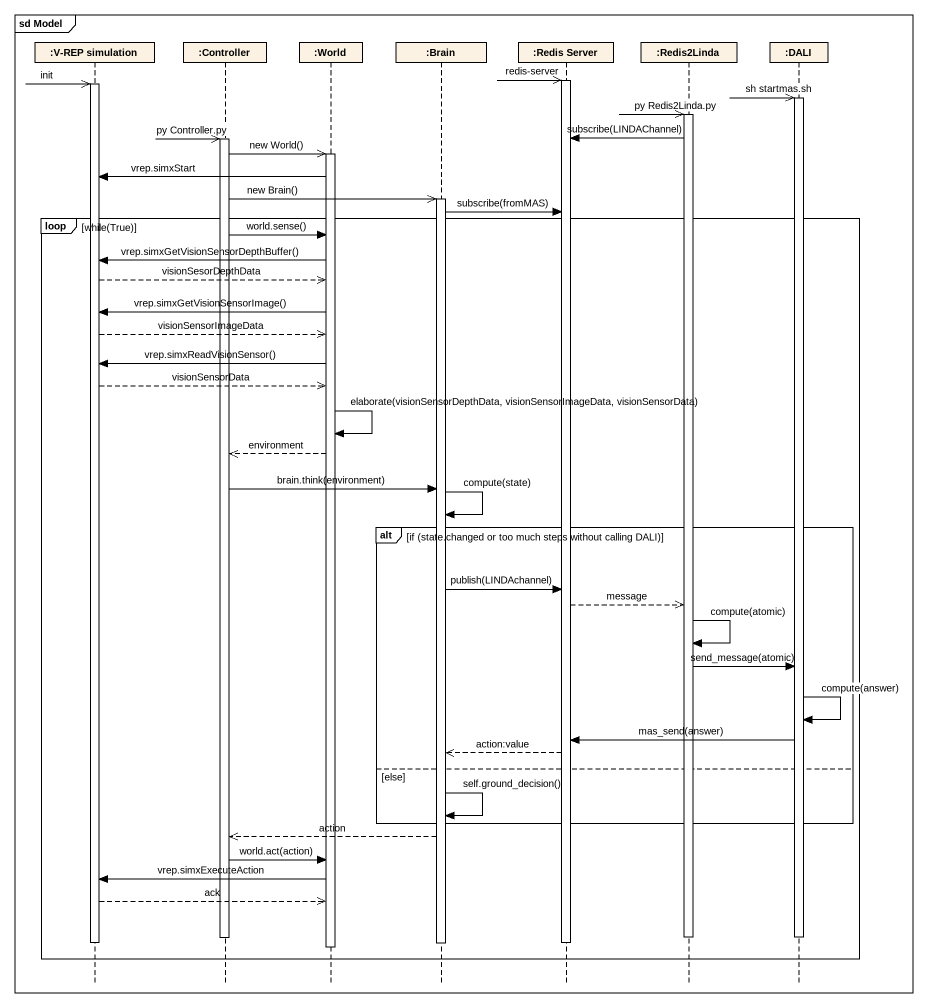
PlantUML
@startuml
mainframe sd Model
hide footbox
participant ":V-REP simulation" as V_REP_simulation
participant ":Controller" as Controller
participant ":World" as World
participant ":Brain" as Brain
participant ":Redis Server" as Redis_Server
participant ":Redis2Linda" as Redis2Linda
participant ":DALI" as DALI

Redis_Server ->> Redis_Server : redis-server
activate Redis_Server
V_REP_simulation ->> V_REP_simulation : init
activate V_REP_simulation
DALI ->> DALI : sh startmas.sh
activate DALI
Redis2Linda ->> Redis2Linda : py Redis2Linda.py
activate Redis2Linda
Redis2Linda -> Redis_Server : subscribe(LINDAChannel)
Controller ->> Controller : py Controller.py
activate Controller
Controller ->> World : new World()
activate World
World -> V_REP_simulation : vrep.simxStart
Controller ->> Brain : new Brain()
activate Brain
Brain -> Redis_Server : subscribe(fromMAS)
loop while(True)
  Controller -> World : world.sense()
  World -> V_REP_simulation : vrep.simxGetVisionSensorDepthBuffer()
  V_REP_simulation -->> World : visionSesorDepthData
  World -> V_REP_simulation : vrep.simxGetVisionSensorImage()
  V_REP_simulation -->> World : visionSensorImageData
  World -> V_REP_simulation : vrep.simxReadVisionSensor()
  V_REP_simulation -->> World : visionSensorData
  World -> World : elaborate(visionSensorDepthData, visionSensorImageData, visionSensorData)
  World -->> Controller : environment
  Controller -> Brain : brain.think(environment)
  Brain -> Brain : compute(state)
  alt if (state.changed or too much steps without calling DALI)
    Brain -> Redis_Server : publish(LINDAchannel)
    Redis_Server -->> Redis2Linda : message
    Redis2Linda -> Redis2Linda : compute(atomic)
    Redis2Linda -> DALI : send_message(atomic)
    DALI -> DALI : compute(answer)
    DALI -> Redis_Server : mas_send(answer)
    Redis_Server -->> Brain : action:value
  else else
    Brain -> Brain : self.ground_decision()
  end
  Brain -->> Controller : action
  Controller -> World : world.act(action)
  World -> V_REP_simulation : vrep.simxExecuteAction
  V_REP_simulation -->> World : ack
  deactivate DALI
  deactivate Redis2Linda
  deactivate Controller
  deactivate V_REP_simulation
  deactivate Redis_Server
  deactivate Brain
  deactivate World
end
@enduml
